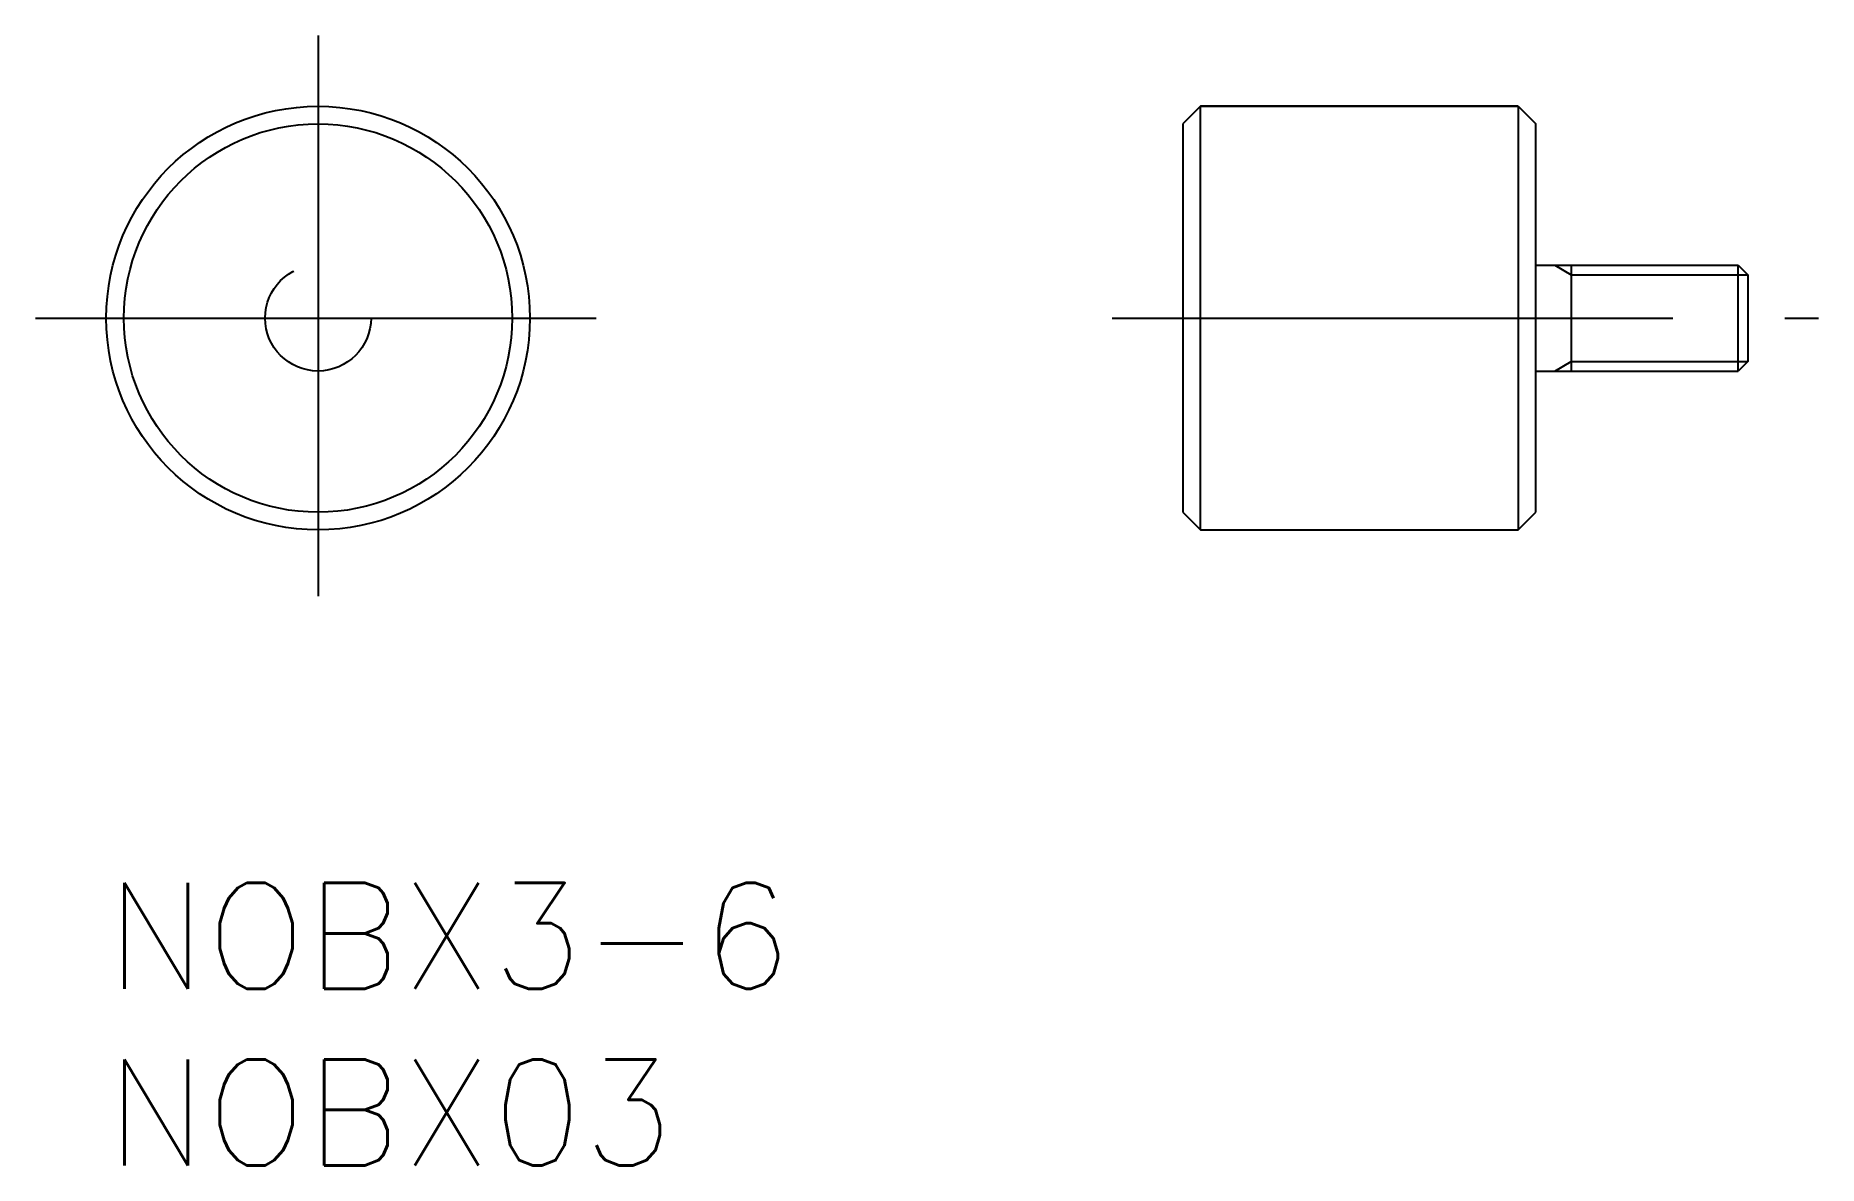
# Model space of a CAD drawing. Extents: x -2 to 48.5, y -8 to 24.
import ezdxf

# ---------------------------------------------------------------- set-up
doc = ezdxf.new("R2010")
doc.units = 0
doc.header["$LTSCALE"] = 0.5
doc.linetypes.add('CENTER', pattern=[50.8, 31.75, -6.35, 6.35, -6.35])
doc.linetypes.add('DASHED', pattern=[19.05, 12.7, -6.35])
for name, color, linetype in [('MSM_CENTER', 1, 'CENTER'), ('MSM_CONTINUOUS', 7, 'CONTINUOUS'), ('MSM_DASHED', 4, 'DASHED'), ('MSM_NARROW', 5, 'CONTINUOUS'), ('MSM_PART_NUMBER', 7, 'CONTINUOUS')]:
    doc.layers.add(name, color=color, linetype=linetype)
doc.styles.get("Standard").update_dxf_attribs({"font": 'txt.shx', "height": 3, "bigfont": 'bigfont.shx'})

# ---------------------------------------------------------------- blocks, each defined once
blk = doc.blocks.new('*U8')
at = {"layer": 'MSM_PART_NUMBER'}
blk.add_text('NOBX3-6', height=3, dxfattribs=at).set_placement((0, -3))
blk = doc.blocks.new('*U9')
at = {"layer": 'MSM_PART_NUMBER'}
blk.add_text('NOBX03', height=3, dxfattribs=at).set_placement((0, -8))

msp = doc.modelspace()

# ---------------------------------------------------------------- linework, layer by layer
at = {"layer": 'MSM_CENTER', "color": 1, "linetype": 'CENTER'}
for p, q in [((6, 24), (6, 8)), ((-2, 16), (14, 16)), ((28.5, 16), (48.5, 16))]:
    msp.add_line(p, q, dxfattribs=at)
at = {"layer": 'MSM_CONTINUOUS', "color": 7, "linetype": 'CONTINUOUS'}
for p, q in [((31, 22), (30.5, 21.5)), ((31, 22), (40, 22)), ((40, 22), (31, 22)), ((31, 10), (31, 22)), ((40, 22), (40.5, 21.5)), ((40, 22), (40, 10)), ((30.5, 21.5), (30.5, 10.5)), ((40.5, 10.5), (40.5, 21.5)), ((30.5, 10.5), (31, 10)), ((40, 10), (40.5, 10.5)), ((31, 10), (40, 10)), ((31, 10), (40, 10))]:
    msp.add_line(p, q, dxfattribs=at)
at = {"layer": 'MSM_CONTINUOUS'}
for p, q in [((40.5, 17.5), (46.2295, 17.5)), ((41.5, 17.5), (41.5, 14.5)), ((46.2295, 14.5), (46.2295, 17.5)), ((46.2295, 17.5), (46.5, 17.2295)), ((46.5, 17.2295), (46.5, 14.7705)), ((46.5, 17.2295), (46.5, 14.7705)), ((46.5, 14.7705), (46.2295, 14.5)), ((40.5, 14.5), (46.2295, 14.5))]:
    msp.add_line(p, q, dxfattribs=at)
at = {"layer": 'MSM_CONTINUOUS', "color": 7, "linetype": 'CONTINUOUS'}
msp.add_circle((6, 16), 6, dxfattribs=at)
at = {"layer": 'MSM_CONTINUOUS'}
msp.add_circle((6, 16), 5.5, dxfattribs=at)
at = {"layer": 'MSM_DASHED'}
msp.add_circle((6, 16), 1.5, dxfattribs=at)
at = {"layer": 'MSM_NARROW'}
for p, q in [((41.0315, 17.5), (41.5, 17.2295)), ((41.5, 17.2295), (46.5, 17.2295)), ((41.0315, 14.5), (41.5, 14.7705)), ((41.5, 14.7705), (46.5, 14.7705))]:
    msp.add_line(p, q, dxfattribs=at)

# ---------------------------------------------------------------- block references
at = {"layer": 'MSM_CONTINUOUS'}
for name in ['*U8', '*U9']:
    msp.add_blockref(name, (0, 0), dxfattribs=at)

doc.saveas('drawing.dxf')
